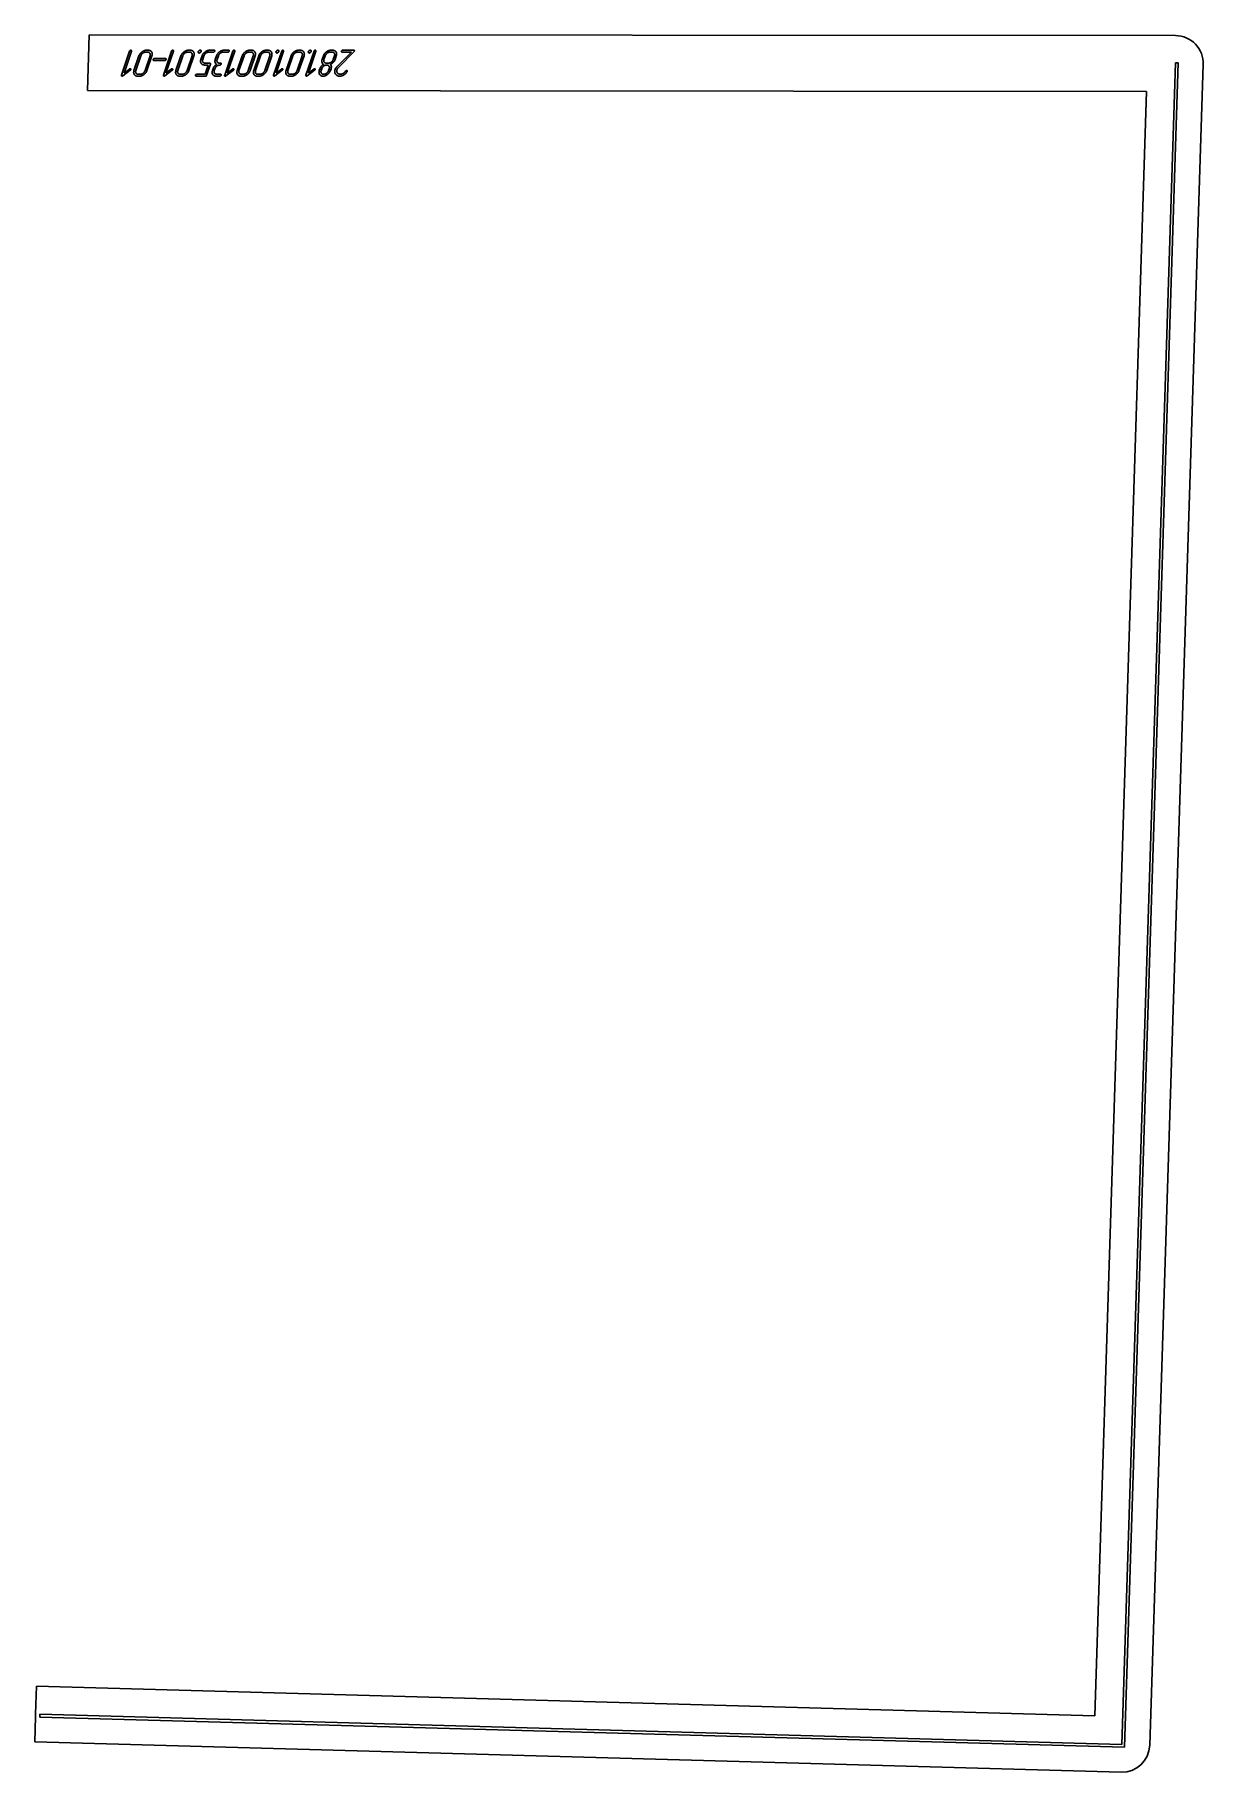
# Model space of a CAD drawing. Header units: millimetres. Extents: x 128 to 1386, y 62 to 1932.
import ezdxf

# ---------------------------------------------------------------- set-up
doc = ezdxf.new("R2010")
doc.units = ezdxf.units.MM
doc.linetypes.add('K5LT_BASIC', pattern=[0])
doc.layers.add('Engraving', color=7, linetype='Continuous')

msp = doc.modelspace()

# ---------------------------------------------------------------- linework, layer by layer
at = {"color": 143, "linetype": 'K5LT_BASIC', "lineweight": 25, "true_color": 0x33acca}
for p, q in [((184.3, 1872.3), (186.2, 1932.3)), ((1355.8, 1931.3), (186.2, 1932.3)), ((1328.1, 91), (1385.8, 1900.3)), ((1324.8, 1871.3), (184.3, 1872.3)), ((1269, 122.8), (1324.8, 1871.3)), ((128.5, 124.6), (129.5, 154.6)), ((129.5, 154.6), (1269, 122.8)), ((127.6, 94.6), (128.4, 121.6)), ((128.5, 124.6), (128.4, 121.6)), ((127.6, 94.6), (1297.2, 62))]:
    msp.add_line(p, q, dxfattribs=at)
for centre, start, end in [((1355.8, 1901.3), 358.1736, 89.9521), ((1298.1, 92), 268.4046, 358.1736)]:
    msp.add_arc(centre, 30, start, end, dxfattribs=at)
at = {"layer": 'Engraving', "color": 143, "linetype": 'K5LT_BASIC', "lineweight": 25, "true_color": 0x33acca}
for p, q in [((229.7, 1914.6), (220.9, 1888.7)), ((223.7, 1891.1), (231.7, 1914.6)), ((239.8, 1909.6), (234.4, 1893.7)), ((241.8, 1909.6), (236.4, 1893.7)), ((246.4, 1893.7), (251.8, 1909.6)), ((249.2, 1913.6), (247.2, 1913.6)), ((249.8, 1915.6), (247.9, 1915.6)), ((248.4, 1893.7), (253.8, 1909.6)), ((274.9, 1914.6), (266.1, 1888.7)), ((268.9, 1891.1), (276.9, 1914.6)), ((285, 1909.6), (279.6, 1893.7)), ((287, 1909.6), (281.6, 1893.7)), ((291.6, 1893.7), (297, 1909.6)), ((294.4, 1913.6), (292.4, 1913.6)), ((295, 1915.6), (293, 1915.6)), ((293.6, 1893.7), (299, 1909.6)), ((307.8, 1909.6), (306.4, 1905.7)), ((308.4, 1905.7), (309.8, 1909.6)), ((315.1, 1913.6), (320.1, 1913.6)), ((320.8, 1915.6), (315.8, 1915.6)), ((323.3, 1909.6), (322, 1905.7)), ((324, 1905.7), (325.3, 1909.6)), ((330.7, 1913.6), (335.6, 1913.6)), ((336.3, 1915.6), (331.3, 1915.6)), ((340.9, 1914.6), (332.1, 1888.7)), ((334.9, 1891.1), (342.9, 1914.6)), ((351, 1909.6), (345.6, 1893.7)), ((353, 1909.6), (347.5, 1893.7)), ((357.5, 1893.7), (362.9, 1909.6)), ((360.3, 1913.6), (358.3, 1913.6)), ((361, 1915.6), (359, 1915.6)), ((359.5, 1893.7), (364.9, 1909.6)), ((368.7, 1909.6), (363.3, 1893.7)), ((370.7, 1909.6), (365.3, 1893.7)), ((375.3, 1893.7), (380.7, 1909.6)), ((378.1, 1913.6), (376.1, 1913.6)), ((378.8, 1915.6), (376.8, 1915.6)), ((377.3, 1893.7), (382.7, 1909.6)), ((393.5, 1914.6), (384.7, 1888.7)), ((387.5, 1891.1), (395.5, 1914.6)), ((403.6, 1909.6), (398.2, 1893.7)), ((405.6, 1909.6), (400.1, 1893.7)), ((410.1, 1893.7), (415.5, 1909.6)), ((412.9, 1913.6), (410.9, 1913.6)), ((413.6, 1915.6), (411.6, 1915.6)), ((412.1, 1893.7), (417.5, 1909.6)), ((428.3, 1914.6), (419.5, 1888.7)), ((422.3, 1891.1), (430.3, 1914.6)), ((438.4, 1909.6), (437, 1905.7)), ((440.4, 1909.6), (439, 1905.7)), ((447.7, 1913.6), (445.7, 1913.6)), ((448.4, 1915.6), (446.4, 1915.6)), ((449, 1905.7), (450.3, 1909.6)), ((451, 1905.7), (452.3, 1909.6)), ((468.6, 1913.6), (453.6, 1898.6)), ((454.9, 1897.5), (471.4, 1914.1)), ((458.6, 1913.6), (468.6, 1913.6)), ((471.1, 1915.6), (459.2, 1915.6)), ((222.4, 1888), (230.4, 1894)), ((229.5, 1895.4), (223.7, 1891.1)), ((239.1, 1889.7), (241.1, 1889.7)), ((255.7, 1904.7), (267.6, 1904.7)), ((268.3, 1906.6), (256.4, 1906.6)), ((267.6, 1888), (275.6, 1894)), ((274.6, 1895.4), (268.9, 1891.1)), ((284.3, 1889.7), (286.2, 1889.7)), ((311, 1889.7), (302, 1889.7)), ((310.4, 1899.7), (314.4, 1899.7)), ((316, 1901.7), (311, 1901.7)), ((314.4, 1899.7), (311, 1889.7)), ((312.6, 1888.7), (316.7, 1900.7)), ((319.6, 1895.7), (318.9, 1893.7)), ((319.8, 1896.4), (319.6, 1895.7)), ((320, 1896.8), (319.8, 1896.4)), ((320.2, 1897.2), (320, 1896.8)), ((320.9, 1893.7), (321.6, 1895.7)), ((327.5, 1889.7), (323.5, 1889.7)), ((327.6, 1901.7), (326.6, 1901.7)), ((333.5, 1888), (341.5, 1894)), ((340.6, 1895.4), (334.9, 1891.1)), ((350.2, 1889.7), (352.2, 1889.7)), ((368, 1889.7), (370, 1889.7)), ((386.1, 1888), (394.1, 1894)), ((393.2, 1895.4), (387.5, 1891.1)), ((402.8, 1889.7), (404.8, 1889.7)), ((420.9, 1888), (428.9, 1894)), ((428, 1895.4), (422.3, 1891.1)), ((433.7, 1892.4), (433.6, 1891.4)), ((433.8, 1893.1), (433.7, 1892.4)), ((434, 1893.7), (433.8, 1893.1)), ((434.7, 1895.7), (434, 1893.7)), ((436.7, 1895.7), (436, 1893.7)), ((441.7, 1901.7), (443.7, 1901.7)), ((443.9, 1893.7), (444.6, 1895.7)), ((445.9, 1893.7), (446.6, 1895.7)), ((453.7, 1896.1), (454.2, 1896.7)), ((454.2, 1896.7), (454.9, 1897.5)), ((463.9, 1892.5), (464.1, 1892.8)), ((1355.8, 1902.2), (1298.1, 92)), ((1301, 88.9), (1358.8, 1902.1)), ((1358.8, 1902.1), (1355.8, 1902.2)), ((238.4, 1887.7), (240.4, 1887.7)), ((283.6, 1887.7), (285.6, 1887.7)), ((301.3, 1887.7), (311.3, 1887.7)), ((322.9, 1887.7), (326.8, 1887.7)), ((349.5, 1887.7), (351.5, 1887.7)), ((367.3, 1887.7), (369.3, 1887.7)), ((402.1, 1887.7), (404.1, 1887.7)), ((437.9, 1887.7), (438.6, 1887.7)), ((438.6, 1887.7), (439.2, 1887.8)), ((439.2, 1887.8), (440.4, 1888.1)), ((133.1, 124.4), (133, 121.4)), ((133, 121.4), (1301, 88.9)), ((1298.1, 92), (133.1, 124.4))]:
    msp.add_line(p, q, dxfattribs=at)
for points in [[(229.7, 1914.6), (229.9, 1915.1), (230.3, 1915.4)], [(230.3, 1915.4), (230.6, 1915.6), (231.1, 1915.6)], [(231.1, 1915.6), (231.2, 1915.6), (231.7, 1915.4)], [(231.7, 1915.4), (231.9, 1915.1), (231.7, 1914.6)], [(239.8, 1909.6), (240.7, 1912.1), (243, 1913.8)], [(241.8, 1909.6), (242.4, 1911.3), (244, 1912.5)], [(243, 1913.8), (245.4, 1915.6), (247.9, 1915.6)], [(244, 1912.5), (245.6, 1913.6), (247.2, 1913.6)], [(249.2, 1913.6), (250.7, 1913.6), (251.5, 1912.4)], [(249.8, 1915.6), (252.1, 1915.6), (253.4, 1913.9)], [(251.5, 1912.4), (252.3, 1911.2), (251.8, 1909.6)], [(253.4, 1913.9), (254.6, 1912.1), (253.8, 1909.6)], [(274.9, 1914.6), (275.1, 1915.1), (275.5, 1915.4)], [(275.5, 1915.4), (275.8, 1915.6), (276.3, 1915.6)], [(276.3, 1915.6), (276.4, 1915.6), (276.9, 1915.4)], [(276.9, 1915.4), (277.1, 1915.1), (276.9, 1914.6)], [(285, 1909.6), (285.9, 1912.1), (288.2, 1913.8)], [(287, 1909.6), (287.6, 1911.3), (289.2, 1912.5)], [(288.2, 1913.8), (290.6, 1915.6), (293, 1915.6)], [(289.2, 1912.5), (290.8, 1913.6), (292.4, 1913.6)], [(294.4, 1913.6), (295.9, 1913.6), (296.7, 1912.4)], [(295, 1915.6), (297.3, 1915.6), (298.6, 1913.9)], [(296.7, 1912.4), (297.5, 1911.2), (297, 1909.6)], [(298.6, 1913.9), (299.8, 1912.1), (299, 1909.6)], [(303.8, 1913.1), (303.5, 1913.6), (303.7, 1914.1)], [(303.7, 1914.1), (303.9, 1914.6), (304.4, 1915.1)], [(304.7, 1912.6), (304.1, 1912.6), (303.8, 1913.1)], [(304.4, 1915.1), (305, 1915.6), (305.7, 1915.6)], [(306, 1913.2), (305.4, 1912.6), (304.7, 1912.6)], [(305.7, 1915.6), (306.4, 1915.6), (306.6, 1915.2)], [(306.7, 1914.1), (306.6, 1913.8), (306, 1913.2)], [(306.6, 1915.2), (306.9, 1914.7), (306.7, 1914.1)], [(307.8, 1909.6), (308.6, 1912.1), (311, 1913.8)], [(311.9, 1912.5), (310.3, 1911.3), (309.8, 1909.6)], [(311, 1913.8), (313.3, 1915.6), (315.8, 1915.6)], [(315.1, 1913.6), (313.4, 1913.6), (311.9, 1912.5)], [(321, 1914), (320.6, 1913.6), (320.1, 1913.6)], [(320.8, 1915.6), (321.2, 1915.6), (321.4, 1915.3)], [(321.4, 1914.6), (321.3, 1914.4), (321, 1914)], [(321.4, 1915.3), (321.5, 1915), (321.4, 1914.6)], [(323.3, 1909.6), (324.2, 1912.1), (326.5, 1913.9)], [(327.4, 1912.5), (325.9, 1911.3), (325.3, 1909.6)], [(326.5, 1913.9), (328.9, 1915.6), (331.3, 1915.6)], [(330.7, 1913.6), (329, 1913.6), (327.4, 1912.5)], [(336.5, 1914), (336.1, 1913.6), (335.6, 1913.6)], [(336.3, 1915.6), (336.8, 1915.6), (337, 1915.3)], [(337, 1914.6), (336.9, 1914.4), (336.5, 1914)], [(337, 1915.3), (337.1, 1915), (337, 1914.6)], [(340.9, 1914.6), (341, 1915.1), (341.4, 1915.4)], [(341.4, 1915.4), (341.8, 1915.6), (342.2, 1915.6)], [(342.2, 1915.6), (342.4, 1915.6), (342.8, 1915.4)], [(342.8, 1915.4), (343, 1915.1), (342.9, 1914.6)], [(351, 1909.6), (351.8, 1912.1), (354.1, 1913.8)], [(353, 1909.6), (353.5, 1911.3), (355.1, 1912.5)], [(354.1, 1913.8), (356.5, 1915.6), (359, 1915.6)], [(355.1, 1912.5), (356.7, 1913.6), (358.3, 1913.6)], [(360.3, 1913.6), (361.9, 1913.6), (362.7, 1912.4)], [(361, 1915.6), (363.3, 1915.6), (364.5, 1913.9)], [(362.7, 1912.4), (363.5, 1911.2), (362.9, 1909.6)], [(364.5, 1913.9), (365.8, 1912.1), (364.9, 1909.6)], [(368.7, 1909.6), (369.6, 1912.1), (371.9, 1913.8)], [(370.7, 1909.6), (371.3, 1911.3), (372.9, 1912.5)], [(371.9, 1913.8), (374.3, 1915.6), (376.8, 1915.6)], [(372.9, 1912.5), (374.5, 1913.6), (376.1, 1913.6)], [(378.1, 1913.6), (379.6, 1913.6), (380.4, 1912.4)], [(378.8, 1915.6), (381, 1915.6), (382.3, 1913.9)], [(380.4, 1912.4), (381.2, 1911.2), (380.7, 1909.6)], [(382.3, 1913.9), (383.5, 1912.1), (382.7, 1909.6)], [(387.5, 1913.1), (387.2, 1913.6), (387.4, 1914.1)], [(387.4, 1914.1), (387.6, 1914.6), (388.1, 1915.1)], [(388.4, 1912.6), (387.9, 1912.6), (387.5, 1913.1)], [(388.1, 1915.1), (388.7, 1915.6), (389.4, 1915.6)], [(389.7, 1913.2), (389.1, 1912.6), (388.4, 1912.6)], [(389.4, 1915.6), (390.1, 1915.6), (390.4, 1915.2)], [(390.4, 1914.1), (390.3, 1913.8), (389.7, 1913.2)], [(390.4, 1915.2), (390.6, 1914.7), (390.4, 1914.1)], [(393.5, 1914.6), (393.6, 1915.1), (394, 1915.4)], [(394, 1915.4), (394.4, 1915.6), (394.8, 1915.6)], [(394.8, 1915.6), (395, 1915.6), (395.4, 1915.4)], [(395.4, 1915.4), (395.6, 1915.1), (395.5, 1914.6)], [(403.6, 1909.6), (404.4, 1912.1), (406.7, 1913.8)], [(405.6, 1909.6), (406.1, 1911.3), (407.7, 1912.5)], [(406.7, 1913.8), (409.1, 1915.6), (411.6, 1915.6)], [(407.7, 1912.5), (409.3, 1913.6), (410.9, 1913.6)], [(412.9, 1913.6), (414.5, 1913.6), (415.3, 1912.4)], [(413.6, 1915.6), (415.9, 1915.6), (417.1, 1913.9)], [(415.3, 1912.4), (416.1, 1911.2), (415.5, 1909.6)], [(417.1, 1913.9), (418.4, 1912.1), (417.5, 1909.6)], [(422.2, 1914.1), (422.4, 1914.6), (423, 1915.1)], [(422.4, 1913.1), (422, 1913.6), (422.2, 1914.1)], [(423.2, 1912.6), (422.7, 1912.6), (422.4, 1913.1)], [(423, 1915.1), (423.5, 1915.6), (424.2, 1915.6)], [(424.5, 1913.2), (423.9, 1912.6), (423.2, 1912.6)], [(424.2, 1915.6), (424.9, 1915.6), (425.2, 1915.2)], [(425.2, 1914.1), (425.1, 1913.8), (424.5, 1913.2)], [(425.2, 1915.2), (425.4, 1914.7), (425.2, 1914.1)], [(428.3, 1914.6), (428.4, 1915.1), (428.8, 1915.4)], [(428.8, 1915.4), (429.2, 1915.6), (429.6, 1915.6)], [(429.6, 1915.6), (429.8, 1915.6), (430.2, 1915.4)], [(430.2, 1915.4), (430.4, 1915.1), (430.3, 1914.6)], [(438.4, 1909.6), (439.2, 1912.1), (441.6, 1913.9)], [(440.4, 1909.6), (441, 1911.3), (442.5, 1912.5)], [(441.6, 1913.9), (443.9, 1915.6), (446.4, 1915.6)], [(442.5, 1912.5), (444.1, 1913.6), (445.7, 1913.6)], [(447.7, 1913.6), (449.3, 1913.6), (450.1, 1912.4)], [(448.4, 1915.6), (450.7, 1915.6), (451.9, 1913.9)], [(450.1, 1912.4), (450.9, 1911.2), (450.3, 1909.6)], [(451.9, 1913.9), (453.2, 1912.1), (452.3, 1909.6)], [(457.9, 1914.6), (458, 1915), (458.4, 1915.3)], [(458, 1913.9), (457.8, 1914.2), (457.9, 1914.6)], [(458.6, 1913.6), (458.2, 1913.6), (458, 1913.9)], [(458.4, 1915.3), (458.8, 1915.6), (459.2, 1915.6)], [(471.1, 1915.6), (471.5, 1915.6), (471.7, 1915.3)], [(471.7, 1914.5), (471.7, 1914.3), (471.4, 1914.1)], [(471.7, 1915.3), (471.9, 1914.9), (471.7, 1914.5)], [(229.5, 1895.4), (229.9, 1895.7), (230.2, 1895.7)], [(230.2, 1895.7), (230.7, 1895.7), (230.9, 1895.4)], [(230.9, 1894.7), (230.9, 1894.5), (230.4, 1894)], [(230.9, 1895.4), (231, 1895.1), (230.9, 1894.7)], [(234.8, 1889.5), (233.6, 1891.2), (234.4, 1893.7)], [(238.4, 1887.7), (235.9, 1887.7), (234.8, 1889.5)], [(236.6, 1890.9), (235.9, 1892.1), (236.4, 1893.7)], [(239.1, 1889.7), (237.4, 1889.7), (236.6, 1890.9)], [(245.2, 1889.5), (242.9, 1887.7), (240.4, 1887.7)], [(244.3, 1890.9), (242.7, 1889.7), (241.1, 1889.7)], [(246.4, 1893.7), (245.8, 1892.1), (244.3, 1890.9)], [(248.4, 1893.7), (247.6, 1891.3), (245.2, 1889.5)], [(255.1, 1905), (254.9, 1905.3), (255.1, 1905.7)], [(255.1, 1905.7), (255.2, 1906), (255.5, 1906.3)], [(255.7, 1904.7), (255.4, 1904.7), (255.1, 1905)], [(255.5, 1906.3), (255.9, 1906.6), (256.4, 1906.6)], [(268.5, 1905), (268.1, 1904.7), (267.6, 1904.7)], [(268.3, 1906.6), (268.8, 1906.6), (269, 1906.4)], [(269, 1905.7), (268.9, 1905.4), (268.5, 1905)], [(269, 1906.4), (269.1, 1906.1), (269, 1905.7)], [(274.6, 1895.4), (275, 1895.7), (275.4, 1895.7)], [(275.4, 1895.7), (275.8, 1895.7), (276, 1895.4)], [(276.1, 1894.7), (276, 1894.5), (275.6, 1894)], [(276, 1895.4), (276.2, 1895.1), (276.1, 1894.7)], [(280, 1889.5), (278.8, 1891.2), (279.6, 1893.7)], [(283.6, 1887.7), (281.1, 1887.7), (280, 1889.5)], [(281.8, 1890.9), (281.1, 1892.1), (281.6, 1893.7)], [(284.3, 1889.7), (282.6, 1889.7), (281.8, 1890.9)], [(290.4, 1889.5), (288.1, 1887.7), (285.6, 1887.7)], [(289.5, 1890.9), (287.9, 1889.7), (286.2, 1889.7)], [(291.6, 1893.7), (291, 1892.1), (289.5, 1890.9)], [(293.6, 1893.7), (292.8, 1891.3), (290.4, 1889.5)], [(300.7, 1888.7), (300.8, 1889.1), (301.2, 1889.4)], [(301.2, 1889.4), (301.5, 1889.7), (302, 1889.7)], [(306.8, 1901.5), (305.6, 1903.2), (306.4, 1905.7)], [(310.4, 1899.7), (307.9, 1899.7), (306.8, 1901.5)], [(308.4, 1905.7), (307.9, 1904), (308.6, 1902.9)], [(308.6, 1902.9), (309.4, 1901.7), (311, 1901.7)], [(316, 1901.7), (317, 1901.7), (316.7, 1900.7)], [(319.2, 1889.5), (318.1, 1891.2), (318.9, 1893.7)], [(322.9, 1887.7), (320.4, 1887.7), (319.2, 1889.5)], [(320.2, 1897.2), (320.5, 1897.7), (321, 1898.3)], [(320.9, 1893.7), (320.4, 1892.1), (321.1, 1890.9)], [(321, 1898.3), (321.9, 1899.4), (323.4, 1900.4)], [(321.1, 1890.9), (321.9, 1889.7), (323.5, 1889.7)], [(323.7, 1898.5), (322.2, 1897.4), (321.6, 1895.7)], [(321.8, 1902.5), (321.4, 1904), (322, 1905.7)], [(323.4, 1900.4), (322.3, 1901), (321.8, 1902.5)], [(324, 1905.7), (323.4, 1904), (324.2, 1902.8)], [(326.9, 1899.7), (325.3, 1899.7), (323.7, 1898.5)], [(324.2, 1902.8), (324.9, 1901.7), (326.6, 1901.7)], [(327.8, 1900.1), (327.4, 1899.7), (326.9, 1899.7)], [(327.5, 1889.7), (328, 1889.7), (328.2, 1889.5)], [(327.6, 1901.7), (328.1, 1901.7), (328.2, 1901.4)], [(328.3, 1900.7), (328.2, 1900.5), (327.8, 1900.1)], [(328.2, 1901.4), (328.4, 1901.1), (328.3, 1900.7)], [(328.2, 1889.5), (328.3, 1889.1), (328.2, 1888.7)], [(340.6, 1895.4), (341, 1895.7), (341.4, 1895.7)], [(341.4, 1895.7), (341.8, 1895.7), (342, 1895.4)], [(342, 1894.7), (342, 1894.5), (341.5, 1894)], [(342, 1895.4), (342.2, 1895.1), (342, 1894.7)], [(345.9, 1889.5), (344.7, 1891.2), (345.6, 1893.7)], [(349.5, 1887.7), (347.1, 1887.7), (345.9, 1889.5)], [(347.8, 1890.9), (347, 1892.1), (347.5, 1893.7)], [(350.2, 1889.7), (348.5, 1889.7), (347.8, 1890.9)], [(356.4, 1889.5), (354, 1887.7), (351.5, 1887.7)], [(355.4, 1890.9), (353.8, 1889.7), (352.2, 1889.7)], [(357.5, 1893.7), (356.9, 1892.1), (355.4, 1890.9)], [(359.5, 1893.7), (358.7, 1891.3), (356.4, 1889.5)], [(363.7, 1889.5), (362.5, 1891.2), (363.3, 1893.7)], [(367.3, 1887.7), (364.8, 1887.7), (363.7, 1889.5)], [(365.5, 1890.9), (364.8, 1892.1), (365.3, 1893.7)], [(368, 1889.7), (366.3, 1889.7), (365.5, 1890.9)], [(374.1, 1889.5), (371.8, 1887.7), (369.3, 1887.7)], [(373.2, 1890.9), (371.6, 1889.7), (370, 1889.7)], [(375.3, 1893.7), (374.7, 1892.1), (373.2, 1890.9)], [(377.3, 1893.7), (376.5, 1891.3), (374.1, 1889.5)], [(393.2, 1895.4), (393.6, 1895.7), (394, 1895.7)], [(394, 1895.7), (394.4, 1895.7), (394.6, 1895.4)], [(394.6, 1894.7), (394.6, 1894.5), (394.1, 1894)], [(394.6, 1895.4), (394.8, 1895.1), (394.6, 1894.7)], [(398.5, 1889.5), (397.3, 1891.2), (398.2, 1893.7)], [(402.1, 1887.7), (399.7, 1887.7), (398.5, 1889.5)], [(400.4, 1890.9), (399.6, 1892.1), (400.1, 1893.7)], [(402.8, 1889.7), (401.1, 1889.7), (400.4, 1890.9)], [(408.9, 1889.5), (406.6, 1887.7), (404.1, 1887.7)], [(408, 1890.9), (406.4, 1889.7), (404.8, 1889.7)], [(410.1, 1893.7), (409.5, 1892.1), (408, 1890.9)], [(412.1, 1893.7), (411.3, 1891.3), (408.9, 1889.5)], [(428, 1895.4), (428.4, 1895.7), (428.8, 1895.7)], [(428.8, 1895.7), (429.2, 1895.7), (429.4, 1895.4)], [(429.4, 1894.7), (429.4, 1894.5), (428.9, 1894)], [(429.4, 1895.4), (429.6, 1895.1), (429.4, 1894.7)], [(434.3, 1889.5), (433.7, 1890.3), (433.6, 1891.4)], [(437.9, 1887.7), (435.5, 1887.7), (434.3, 1889.5)], [(434.7, 1895.7), (435.2, 1897.2), (436.1, 1898.3)], [(436.2, 1890.9), (435.4, 1892.1), (436, 1893.7)], [(436.1, 1898.3), (437, 1899.4), (438.5, 1900.4)], [(438.6, 1889.7), (436.9, 1889.7), (436.2, 1890.9)], [(436.9, 1902.5), (436.5, 1904), (437, 1905.7)], [(436.7, 1895.7), (437.2, 1897.4), (438.8, 1898.6)], [(438.5, 1900.4), (437.3, 1901), (436.9, 1902.5)], [(441.8, 1890.9), (440.2, 1889.7), (438.6, 1889.7)], [(439.2, 1902.8), (438.5, 1904), (439, 1905.7)], [(438.8, 1898.6), (440.4, 1899.7), (442, 1899.7)], [(441.7, 1901.7), (440, 1901.7), (439.2, 1902.8)], [(442.8, 1889.5), (441.6, 1888.6), (440.4, 1888.1)], [(443.9, 1893.7), (443.4, 1892), (441.8, 1890.9)], [(442, 1899.7), (443.7, 1899.7), (444.4, 1898.5)], [(445.9, 1893.7), (445.1, 1891.4), (442.8, 1889.5)], [(446.9, 1902.8), (445.3, 1901.7), (443.7, 1901.7)], [(444.4, 1898.5), (445.2, 1897.4), (444.6, 1895.7)], [(449.1, 1902.7), (447.8, 1901.3), (446, 1900.4)], [(446, 1900.4), (446.7, 1899.5), (446.9, 1898.3)], [(446.9, 1898.3), (447.1, 1897.1), (446.6, 1895.7)], [(449, 1905.7), (448.4, 1904), (446.9, 1902.8)], [(451, 1905.7), (450.5, 1904.1), (449.1, 1902.7)], [(451.6, 1889.7), (449.9, 1891.7), (450.9, 1894.6)], [(450.9, 1894.6), (451.2, 1895.6), (451.8, 1896.5)], [(456, 1887.7), (453.2, 1887.7), (451.6, 1889.7)], [(451.8, 1896.5), (452.5, 1897.4), (453.6, 1898.6)], [(453, 1894.6), (452.3, 1892.6), (453.4, 1891.2)], [(453.7, 1896.1), (453.2, 1895.3), (453, 1894.6)], [(453.4, 1891.2), (453.9, 1890.5), (454.8, 1890.2)], [(454.8, 1890.2), (455.6, 1889.8), (456.6, 1889.8)], [(456.6, 1889.8), (458, 1889.8), (459.4, 1890.5)], [(459.4, 1890.5), (460.9, 1891.3), (462.2, 1893.1)], [(463.9, 1892.5), (462.2, 1890), (460, 1888.8)], [(462.2, 1893.1), (462.5, 1893.5), (462.7, 1893.6)], [(462.7, 1893.6), (463, 1893.7), (463.4, 1893.8)], [(463.4, 1893.8), (463.8, 1893.8), (464, 1893.5)], [(464, 1893.5), (464.2, 1893.3), (464.1, 1892.8)], [(221, 1888), (220.8, 1888.3), (220.9, 1888.7)], [(221.6, 1887.8), (221.2, 1887.8), (221, 1888)], [(222.4, 1888), (222, 1887.8), (221.6, 1887.8)], [(266.2, 1888), (266, 1888.3), (266.1, 1888.7)], [(266.8, 1887.8), (266.4, 1887.8), (266.2, 1888)], [(267.6, 1888), (267.2, 1887.8), (266.8, 1887.8)], [(300.8, 1888.1), (300.6, 1888.4), (300.7, 1888.7)], [(301.3, 1887.7), (301, 1887.7), (300.8, 1888.1)], [(312.6, 1888.7), (312.3, 1887.7), (311.3, 1887.7)], [(327.7, 1888.1), (327.3, 1887.7), (326.8, 1887.7)], [(328.2, 1888.7), (328.1, 1888.5), (327.7, 1888.1)], [(332.1, 1888), (331.9, 1888.3), (332.1, 1888.7)], [(332.8, 1887.8), (332.4, 1887.8), (332.1, 1888)], [(333.5, 1888), (333.1, 1887.8), (332.8, 1887.8)], [(384.7, 1888), (384.5, 1888.3), (384.7, 1888.7)], [(385.4, 1887.8), (385, 1887.8), (384.7, 1888)], [(386.1, 1888), (385.7, 1887.8), (385.4, 1887.8)], [(419.6, 1888), (419.3, 1888.3), (419.5, 1888.7)], [(420.2, 1887.8), (419.8, 1887.8), (419.6, 1888)], [(420.9, 1888), (420.6, 1887.8), (420.2, 1887.8)], [(460, 1888.8), (458.1, 1887.7), (456, 1887.7)]]:
    msp.add_open_spline(points, degree=2, dxfattribs=at)

doc.saveas('drawing.dxf')
